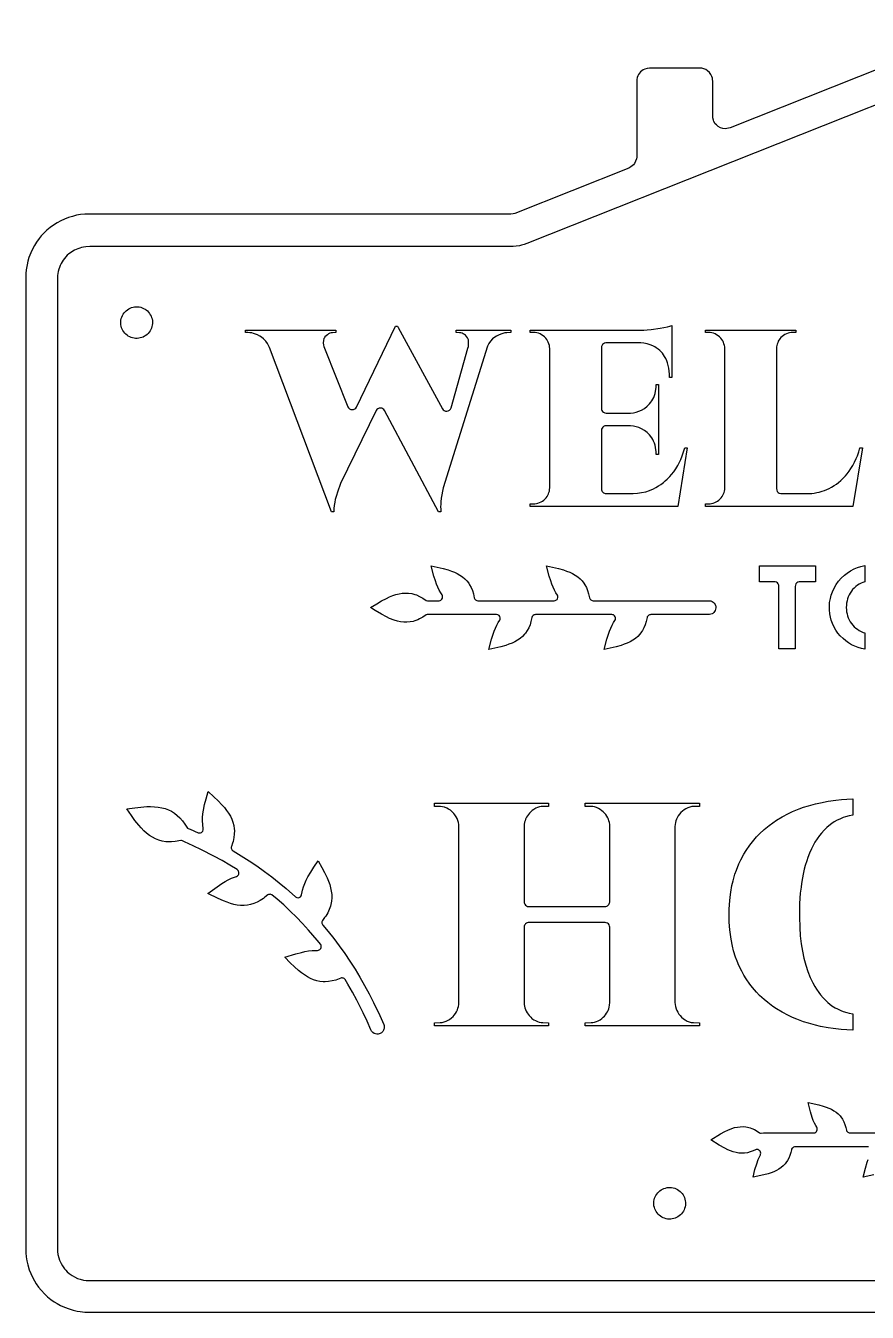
# Model space of a CAD drawing. Header units: millimetres. Extents: x 0 to 305, y 0 to 203.
# Drawn here: x 0 to 132.8, y 0 to 203.1 of the extents above; entities that cross this region are included whole.
import ezdxf

# ---------------------------------------------------------------- set-up
doc = ezdxf.new("R2010")
doc.units = ezdxf.units.MM
doc.layers.add('CUT', color=1, linetype='Continuous')
doc.layers.add('SCORE_OPTIONAL', color=5, linetype='Continuous')

msp = doc.modelspace()

# ---------------------------------------------------------------- linework, layer by layer
at = {"layer": 'CUT'}
for points in [[(151.65, 203.05), (111.14, 186.94), (110.89, 186.86), (110.64, 186.81), (110.38, 186.8), (109.99, 186.84), (109.62, 186.96), (109.28, 187.15), (108.98, 187.4), (108.81, 187.59), (108.6, 187.92), (108.5, 188.16), (108.42, 188.54), (108.4, 188.8), (108.4, 194.33), (108.39, 194.58), (108.35, 194.77), (108.28, 195.02), (108.11, 195.38), (107.88, 195.69), (107.59, 195.95), (107.31, 196.13), (107.01, 196.25), (106.69, 196.33), (106.42, 196.35), (98.42, 196.35), (98.04, 196.31), (97.67, 196.21), (97.43, 196.1), (97.21, 195.95), (97.01, 195.78), (96.83, 195.59), (96.69, 195.38), (96.57, 195.14), (96.48, 194.9), (96.41, 194.58), (96.4, 194.33), (96.4, 182.31), (96.36, 182.04), (96.24, 181.66), (96.05, 181.31), (95.89, 181.11), (95.7, 180.92), (95.49, 180.76), (95.14, 180.58), (77.15, 173.43), (76.91, 173.37), (76.53, 173.33), (10.04, 173.33), (9.3, 173.3), (8.65, 173.24), (8, 173.13), (7.36, 172.97), (6.74, 172.78), (6.13, 172.55), (5.53, 172.27), (4.96, 171.96), (4.38, 171.6), (3.87, 171.23), (3.35, 170.79), (2.87, 170.34), (2.45, 169.88), (2.12, 169.48), (1.71, 168.92), (1.37, 168.37), (1.05, 167.79), (0.78, 167.2), (0.51, 166.46), (0.33, 165.87), (0.2, 165.32), (0.08, 164.55), (0.02, 163.93), (0, 163.28), (0, 9.98), (0.02, 9.4), (0.08, 8.75), (0.18, 8.1), (0.32, 7.5), (0.56, 6.71), (0.78, 6.13), (1.05, 5.54), (1.37, 4.96), (1.66, 4.49), (2.04, 3.96), (2.43, 3.47), (2.99, 2.88), (3.44, 2.45), (3.95, 2.04), (4.51, 1.64), (4.96, 1.37), (5.5, 1.07), (6.13, 0.78), (6.83, 0.52), (7.49, 0.32), (8.1, 0.18), (8.61, 0.1), (9.3, 0.03), (10.04, 0), (294.76, 0)], [(132.96, 26.1), (121.39, 26.1), (121.28, 26.09), (121.16, 26.05), (121.03, 25.97), (120.94, 25.89), (120.85, 25.76), (120.81, 25.65), (120.72, 25.22), (120.58, 24.75), (120.4, 24.32), (120.19, 23.93), (119.95, 23.58), (119.81, 23.41), (119.51, 23.1), (119.19, 22.83), (118.84, 22.59), (118.46, 22.37), (118.05, 22.18), (117.61, 22.01), (117.17, 21.86), (116.47, 21.67), (114.77, 21.3), (115.07, 22.51), (115.34, 23.45), (115.58, 24.12), (115.76, 24.54), (115.92, 24.85), (115.96, 24.96), (115.97, 25.12), (115.95, 25.27), (115.88, 25.41), (115.78, 25.54), (115.69, 25.61), (115.55, 25.67), (115.43, 25.69), (115.28, 25.69), (115.16, 25.66), (114.76, 25.47), (114.31, 25.3), (113.87, 25.18), (113.42, 25.12), (113.2, 25.1), (112.77, 25.11), (112.53, 25.13), (112.08, 25.21), (111.65, 25.32), (111.2, 25.47), (110.76, 25.66), (110.31, 25.88), (109.41, 26.37), (108.08, 27.21), (109.64, 28.16), (110.3, 28.52), (110.76, 28.74), (111.42, 29), (111.86, 29.14), (112.31, 29.24), (112.75, 29.29), (113.2, 29.3), (113.64, 29.26), (113.88, 29.21), (114.31, 29.1), (114.55, 29.02), (114.99, 28.83), (115.43, 28.58), (115.8, 28.34), (115.92, 28.29), (116.04, 28.27), (116.41, 28.3), (124.28, 28.3), (124.4, 28.31), (124.51, 28.34), (124.67, 28.45), (124.75, 28.53), (124.82, 28.63), (124.88, 28.81), (124.88, 28.93), (124.86, 29.05), (124.81, 29.19), (124.65, 29.46), (124.44, 29.86), (124.26, 30.28), (124.1, 30.72), (123.81, 31.65), (123.45, 33.1), (125.15, 32.73), (125.85, 32.54), (126.29, 32.39), (126.73, 32.22), (127.14, 32.03), (127.52, 31.81), (127.87, 31.57), (128.19, 31.3), (128.49, 30.99), (128.63, 30.82), (128.87, 30.47), (129.08, 30.08), (129.26, 29.65), (129.4, 29.18), (129.49, 28.75), (129.53, 28.64), (129.6, 28.54), (129.71, 28.43), (129.81, 28.36), (129.92, 28.32), (130.07, 28.3), (144.5, 28.3)], [(133.83, 21.67), (132.13, 21.3), (132.49, 22.75), (132.78, 23.68), (132.94, 24.12)]]:
    msp.add_lwpolyline(points, dxfattribs=at)
for points in [[(19.98, 156.53), (20, 156.29), (19.99, 156.04), (19.97, 155.8), (19.92, 155.56), (19.84, 155.32), (19.74, 155.1), (19.63, 154.88), (19.49, 154.68), (19.33, 154.49), (19.15, 154.32), (18.96, 154.17), (18.75, 154.04), (18.54, 153.92), (18.31, 153.83), (18.07, 153.77), (17.83, 153.72), (17.59, 153.7), (17.34, 153.71), (17.1, 153.73), (16.86, 153.78), (16.62, 153.86), (16.4, 153.96), (16.18, 154.07), (15.98, 154.21), (15.79, 154.37), (15.62, 154.55), (15.47, 154.74), (15.34, 154.95), (15.22, 155.16), (15.13, 155.39), (15.07, 155.63), (15.02, 155.87), (15, 156.11), (15.01, 156.36), (15.03, 156.6), (15.08, 156.84), (15.16, 157.08), (15.26, 157.3), (15.37, 157.52), (15.51, 157.72), (15.67, 157.91), (15.85, 158.08), (16.04, 158.23), (16.25, 158.36), (16.46, 158.48), (16.69, 158.57), (16.93, 158.63), (17.17, 158.68), (17.41, 158.7), (17.66, 158.69), (17.9, 158.67), (18.14, 158.62), (18.38, 158.54), (18.6, 158.44), (18.82, 158.33), (19.02, 158.19), (19.21, 158.03), (19.38, 157.85), (19.53, 157.66), (19.66, 157.45), (19.78, 157.24), (19.87, 157.01), (19.93, 156.77)], [(34.68, 155.02), (48.95, 155.02), (48.95, 154.63), (48.38, 154.61), (48.18, 154.58), (47.99, 154.52), (47.79, 154.42), (47.59, 154.29), (47.39, 154.13), (47.22, 153.95), (47.13, 153.82), (47.05, 153.68), (46.96, 153.38), (46.93, 153.03), (46.98, 152.64), (47.04, 152.41), (47.13, 152.14), (50.83, 142.91), (50.93, 142.74), (51.11, 142.58), (51.3, 142.49), (51.53, 142.46), (51.73, 142.49), (51.91, 142.57), (52.06, 142.7), (52.18, 142.86), (58.32, 155.65), (58.68, 155.66), (58.77, 155.43), (65.76, 142.6), (65.88, 142.44), (66.04, 142.32), (66.22, 142.24), (66.42, 142.22), (66.66, 142.26), (66.84, 142.36), (67.01, 142.52), (67.12, 142.74), (69.77, 152.15), (69.84, 152.42), (69.88, 152.71), (69.89, 153.1), (69.84, 153.46), (69.72, 153.77), (69.54, 154.03), (69.39, 154.19), (69.22, 154.33), (69.04, 154.44), (68.85, 154.53), (68.66, 154.58), (68.47, 154.61), (67.91, 154.63), (67.91, 155.02), (76.57, 155.02), (76.57, 154.63), (75.91, 154.61), (75.59, 154.56), (75.3, 154.49), (74.94, 154.37), (74.58, 154.22), (74.26, 154.07), (74, 153.91), (73.64, 153.62), (73.34, 153.29), (73.06, 152.89), (72.84, 152.46), (65.89, 130.12), (65.57, 128.49), (65.51, 127.91), (65.48, 127.54), (65.47, 127.11), (65.48, 126.75), (65.52, 126.33), (65.12, 126.33), (56.62, 142.34), (56.5, 142.49), (56.35, 142.61), (56.17, 142.69), (55.98, 142.71), (55.79, 142.69), (55.57, 142.6), (55.42, 142.47), (55.3, 142.3), (49.68, 130.78), (49.19, 129.46), (49.02, 128.91), (48.85, 128.29), (48.76, 127.85), (48.67, 127.33), (48.62, 126.87), (48.59, 126.33), (48.23, 126.33), (38.46, 152.26), (38.37, 152.46), (38.13, 152.92), (37.87, 153.28), (37.54, 153.63), (37.21, 153.9), (36.94, 154.07), (36.58, 154.25), (36.28, 154.37), (35.94, 154.49), (35.65, 154.56), (35.34, 154.61), (35.07, 154.62), (34.68, 154.63)], [(79.62, 155.02), (97.55, 155.03), (98.08, 155.06), (98.69, 155.11), (100.09, 155.3), (101.26, 155.52), (101.65, 155.63), (101.96, 155.74), (101.96, 147.55), (101.56, 147.55), (101.56, 148.05), (101.53, 148.54), (101.48, 148.99), (101.39, 149.43), (101.28, 149.86), (101.17, 150.15), (101.01, 150.52), (100.81, 150.87), (100.47, 151.35), (100.23, 151.63), (100.04, 151.81), (99.78, 152.02), (99.5, 152.22), (99.27, 152.35), (98.96, 152.52), (98.51, 152.69), (98.04, 152.84), (97.52, 152.94), (97.06, 153), (91.51, 152.99), (91.32, 152.95), (91.14, 152.85), (91, 152.72), (90.9, 152.55), (90.85, 152.41), (90.83, 152.24), (90.83, 142.65), (90.85, 142.48), (90.92, 142.31), (91.03, 142.15), (91.15, 142.04), (91.36, 141.94), (91.57, 141.91), (95.15, 141.91), (95.41, 141.92), (95.92, 141.98), (96.31, 142.06), (96.75, 142.2), (97.18, 142.39), (97.62, 142.65), (98.08, 143), (98.44, 143.37), (98.65, 143.63), (98.8, 143.83), (98.97, 144.13), (99.09, 144.37), (99.22, 144.69), (99.32, 145.02), (99.39, 145.37), (99.43, 145.65), (99.45, 146.01), (99.46, 146.44), (99.85, 146.44), (99.85, 135.41), (99.84, 135.39), (99.46, 135.39), (99.45, 135.84), (99.43, 136.12), (99.38, 136.49), (99.3, 136.83), (99.2, 137.17), (99.07, 137.49), (98.95, 137.73), (98.77, 138.03), (98.42, 138.48), (98.06, 138.84), (97.61, 139.19), (97.18, 139.44), (96.76, 139.63), (96.31, 139.77), (95.92, 139.85), (95.41, 139.91), (95.15, 139.92), (91.57, 139.92), (91.37, 139.89), (91.19, 139.81), (91.06, 139.71), (90.94, 139.56), (90.86, 139.38), (90.83, 139.2), (90.83, 129.97), (90.85, 129.81), (90.9, 129.67), (90.97, 129.54), (91.06, 129.43), (91.18, 129.34), (91.31, 129.28), (91.45, 129.24), (91.59, 129.23), (95.85, 129.23), (96.53, 129.27), (97.18, 129.36), (97.82, 129.51), (98.44, 129.71), (99.04, 129.97), (99.4, 130.15), (99.85, 130.41), (100.19, 130.64), (100.61, 130.95), (100.92, 131.21), (101.23, 131.5), (101.61, 131.89), (101.89, 132.22), (102.25, 132.66), (102.58, 133.14), (102.88, 133.65), (103.16, 134.18), (103.36, 134.61), (103.6, 135.19), (103.8, 135.78), (103.99, 136.42), (104.38, 136.42), (102.87, 127.2), (79.62, 127.2), (79.62, 127.6), (80.35, 127.61), (80.58, 127.63), (80.83, 127.69), (81.09, 127.78), (81.33, 127.89), (81.53, 128.02), (81.76, 128.19), (81.95, 128.38), (82.11, 128.55), (82.26, 128.77), (82.38, 128.96), (82.49, 129.19), (82.56, 129.4), (82.62, 129.62), (82.66, 129.87), (82.68, 130.13), (82.68, 152.1), (82.67, 152.35), (82.62, 152.61), (82.55, 152.87), (82.46, 153.09), (82.34, 153.33), (82.2, 153.55), (82.05, 153.74), (81.86, 153.94), (81.63, 154.13), (81.4, 154.29), (81.15, 154.42), (80.9, 154.51), (80.64, 154.58), (80.37, 154.62), (79.62, 154.63)], [(107.25, 155.02), (121.52, 155.02), (121.52, 154.63), (120.78, 154.62), (120.52, 154.58), (120.29, 154.53), (120.03, 154.44), (119.8, 154.33), (119.56, 154.18), (119.35, 154), (119.17, 153.83), (119, 153.63), (118.75, 153.25), (118.65, 153.03), (118.57, 152.82), (118.51, 152.56), (118.47, 152.35), (118.46, 152.1), (118.46, 129.99), (118.49, 129.75), (118.59, 129.54), (118.73, 129.4), (118.9, 129.29), (119.13, 129.23), (123.61, 129.23), (124.02, 129.25), (124.42, 129.3), (124.81, 129.36), (125.2, 129.44), (125.68, 129.58), (126.05, 129.7), (126.42, 129.85), (126.78, 130.02), (127.14, 130.21), (127.58, 130.48), (127.92, 130.71), (128.25, 130.96), (128.64, 131.3), (128.95, 131.59), (129.33, 131.99), (129.6, 132.32), (129.95, 132.77), (130.21, 133.15), (130.51, 133.65), (130.79, 134.18), (131.04, 134.74), (131.22, 135.19), (131.43, 135.78), (131.61, 136.42), (132.01, 136.42), (130.5, 127.2), (107.25, 127.2), (107.25, 127.6), (107.98, 127.61), (108.21, 127.63), (108.46, 127.69), (108.72, 127.78), (108.96, 127.89), (109.16, 128.02), (109.38, 128.19), (109.57, 128.38), (109.73, 128.55), (109.89, 128.77), (110.01, 128.96), (110.11, 129.19), (110.19, 129.4), (110.25, 129.62), (110.29, 129.87), (110.31, 130.13), (110.31, 152.1), (110.29, 152.35), (110.25, 152.61), (110.17, 152.87), (110.09, 153.09), (109.97, 153.33), (109.82, 153.55), (109.67, 153.74), (109.48, 153.94), (109.25, 154.13), (109.02, 154.29), (108.78, 154.42), (108.52, 154.51), (108.27, 154.58), (108, 154.62), (107.25, 154.63)], [(54.42, 111.22), (55.41, 111.83), (56.16, 112.27), (56.9, 112.66), (57.4, 112.9), (57.91, 113.11), (58.41, 113.28), (58.91, 113.4), (59.41, 113.49), (59.91, 113.52), (60.4, 113.5), (60.9, 113.43), (61.39, 113.3), (61.65, 113.21), (62.15, 112.99), (62.65, 112.72), (63.2, 112.35), (63.39, 112.29), (63.51, 112.28), (63.79, 112.31), (65.22, 112.31), (65.38, 112.34), (65.52, 112.41), (65.66, 112.55), (65.75, 112.73), (65.78, 112.92), (65.76, 113.08), (65.7, 113.22), (65.48, 113.55), (65.24, 113.98), (65.03, 114.43), (64.83, 114.92), (64.65, 115.42), (64.42, 116.19), (63.99, 117.81), (65.89, 117.38), (66.66, 117.16), (67.16, 116.99), (67.64, 116.8), (68.1, 116.58), (68.52, 116.34), (68.91, 116.07), (69.27, 115.77), (69.6, 115.43), (69.9, 115.05), (70.04, 114.83), (70.27, 114.39), (70.47, 113.91), (70.63, 113.41), (70.76, 112.78), (70.8, 112.67), (70.86, 112.57), (70.96, 112.45), (71.09, 112.37), (71.2, 112.33), (71.35, 112.31), (83.37, 112.31), (83.53, 112.33), (83.64, 112.37), (83.74, 112.44), (83.83, 112.52), (83.89, 112.62), (83.96, 112.8), (83.97, 112.92), (83.96, 113.04), (83.9, 113.19), (83.67, 113.55), (83.43, 113.98), (83.21, 114.43), (83.01, 114.92), (82.84, 115.42), (82.6, 116.19), (82.18, 117.81), (84.07, 117.38), (84.85, 117.16), (85.34, 116.99), (85.83, 116.8), (86.28, 116.58), (86.71, 116.34), (87.1, 116.07), (87.46, 115.77), (87.79, 115.43), (88.08, 115.05), (88.22, 114.83), (88.46, 114.39), (88.66, 113.91), (88.82, 113.41), (88.95, 112.78), (88.99, 112.67), (89.04, 112.57), (89.15, 112.45), (89.28, 112.37), (89.38, 112.33), (89.54, 112.31), (107.89, 112.31), (108.09, 112.27), (108.3, 112.18), (108.48, 112.06), (108.63, 111.91), (108.76, 111.73), (108.83, 111.54), (108.87, 111.42), (108.89, 111.2), (108.86, 110.98), (108.8, 110.78), (108.69, 110.59), (108.57, 110.44), (108.41, 110.3), (108.29, 110.23), (108.11, 110.16), (107.89, 110.12), (98.63, 110.11), (98.51, 110.1), (98.4, 110.07), (98.3, 110.01), (98.21, 109.94), (98.14, 109.85), (98.08, 109.75), (98.04, 109.64), (97.91, 109.01), (97.75, 108.51), (97.55, 108.03), (97.32, 107.59), (97.18, 107.37), (96.88, 107), (96.56, 106.66), (96.2, 106.36), (95.8, 106.08), (95.38, 105.84), (94.92, 105.62), (94.44, 105.43), (93.94, 105.26), (93.17, 105.04), (91.27, 104.61), (91.7, 106.23), (91.93, 107), (92.11, 107.5), (92.31, 107.99), (92.52, 108.44), (92.76, 108.87), (92.98, 109.2), (93.04, 109.34), (93.06, 109.46), (93.06, 109.58), (93.01, 109.77), (92.89, 109.93), (92.73, 110.05), (92.62, 110.09), (92.46, 110.11), (80.44, 110.11), (80.33, 110.1), (80.22, 110.07), (80.08, 109.99), (79.97, 109.88), (79.91, 109.79), (79.86, 109.64), (79.72, 109.01), (79.57, 108.51), (79.37, 108.03), (79.12, 107.58), (78.86, 107.19), (78.7, 107), (78.37, 106.65), (78, 106.35), (77.62, 106.08), (77.19, 105.84), (76.74, 105.62), (76.25, 105.43), (75.75, 105.26), (74.98, 105.04), (73.09, 104.61), (73.51, 106.23), (73.74, 107), (73.92, 107.5), (74.12, 107.99), (74.33, 108.44), (74.57, 108.87), (74.81, 109.23), (74.86, 109.38), (74.88, 109.5), (74.87, 109.62), (74.8, 109.8), (74.68, 109.96), (74.58, 110.03), (74.47, 110.08), (74.28, 110.11), (63.79, 110.11), (63.46, 110.14), (63.34, 110.12), (63.2, 110.06), (62.65, 109.7), (62.15, 109.43), (61.89, 109.31), (61.4, 109.12), (61.14, 109.05), (60.64, 108.95), (60.15, 108.9), (59.66, 108.91), (59.16, 108.97), (58.64, 109.08), (58.15, 109.23), (57.41, 109.52), (56.9, 109.76), (56.15, 110.16), (55.16, 110.75)], [(115.79, 117.8), (124.62, 117.8), (124.62, 115.31), (122.19, 115.31), (122.05, 115.3), (121.83, 115.23), (121.67, 115.11), (121.54, 114.95), (121.45, 114.74), (121.43, 114.55), (121.43, 104.7), (118.85, 104.7), (118.85, 114.55), (118.83, 114.74), (118.74, 114.95), (118.61, 115.11), (118.45, 115.23), (118.23, 115.3), (118.09, 115.31), (115.79, 115.31)], [(126.82, 110.84), (126.81, 111.43), (126.85, 112), (126.96, 112.64), (127.1, 113.19), (127.29, 113.72), (127.57, 114.31), (127.89, 114.86), (128.27, 115.39), (128.69, 115.88), (129.17, 116.33), (129.6, 116.67), (130.14, 117.03), (130.71, 117.33), (131.24, 117.56), (131.78, 117.73), (132.41, 117.86), (132.41, 115.31), (132.09, 115.2), (131.81, 115.08), (131.51, 114.93), (131.23, 114.75), (130.97, 114.54), (130.72, 114.31), (130.48, 114.06), (130.28, 113.8), (130.09, 113.52), (129.93, 113.22), (129.79, 112.9), (129.68, 112.61), (129.59, 112.27), (129.53, 111.92), (129.49, 111.6), (129.48, 111.24), (129.49, 110.87), (129.53, 110.56), (129.59, 110.23), (129.68, 109.93), (129.79, 109.61), (129.94, 109.29), (130.1, 108.99), (130.29, 108.71), (130.51, 108.44), (130.74, 108.19), (130.96, 107.99), (131.23, 107.79), (131.51, 107.6), (131.81, 107.44), (132.12, 107.31), (132.41, 107.21), (132.41, 104.64), (131.87, 104.75), (131.33, 104.91), (130.8, 105.11), (130.3, 105.36), (129.83, 105.64), (129.38, 105.96), (128.96, 106.32), (128.51, 106.77), (128.16, 107.2), (127.84, 107.65), (127.52, 108.21), (127.29, 108.72), (127.1, 109.25), (126.98, 109.71), (126.88, 110.26)], [(15.95, 79.46), (17.22, 79.63), (18.17, 79.73), (19.1, 79.8), (19.71, 79.81), (20.31, 79.79), (20.89, 79.74), (21.45, 79.64), (21.99, 79.5), (22.51, 79.31), (23.01, 79.07), (23.48, 78.78), (23.92, 78.43), (24.34, 78.03), (24.74, 77.56), (25.11, 77.04), (25.41, 76.54), (25.55, 76.41), (25.65, 76.35), (25.93, 76.26), (27.21, 75.69), (27.36, 75.65), (27.56, 75.67), (27.71, 75.72), (27.84, 75.82), (27.93, 75.94), (28.01, 76.13), (28.02, 76.29), (27.92, 77.01), (27.89, 77.56), (27.91, 78.11), (27.97, 78.67), (28.06, 79.25), (28.23, 80.12), (28.45, 81.01), (28.77, 82.2), (29.68, 81.37), (30.34, 80.74), (30.96, 80.11), (31.34, 79.67), (31.7, 79.22), (32.01, 78.77), (32.29, 78.3), (32.52, 77.82), (32.7, 77.33), (32.83, 76.83), (32.9, 76.31), (32.92, 76.02), (32.91, 75.47), (32.84, 74.91), (32.72, 74.32), (32.64, 74.03), (32.46, 73.51), (32.44, 73.39), (32.44, 73.27), (32.46, 73.16), (32.51, 73.05), (32.58, 72.95), (32.73, 72.82), (33.99, 72.06), (35.26, 71.26), (36.47, 70.44), (37.68, 69.58), (38.84, 68.71), (39.98, 67.8), (41.11, 66.86), (42.56, 65.56), (42.66, 65.5), (42.77, 65.45), (42.97, 65.43), (43.16, 65.47), (43.33, 65.58), (43.46, 65.73), (43.52, 65.87), (43.6, 66.38), (43.66, 66.64), (43.82, 67.16), (44.02, 67.68), (44.25, 68.2), (44.52, 68.72), (44.97, 69.48), (45.46, 70.25), (46.15, 71.27), (46.74, 70.19), (47.16, 69.39), (47.54, 68.59), (47.76, 68.05), (47.96, 67.51), (48.11, 66.98), (48.22, 66.45), (48.28, 65.92), (48.29, 65.39), (48.25, 64.88), (48.16, 64.36), (48.08, 64.09), (47.89, 63.57), (47.65, 63.05), (47.34, 62.54), (47.16, 62.29), (46.83, 61.85), (46.77, 61.75), (46.73, 61.64), (46.72, 61.52), (46.72, 61.4), (46.76, 61.29), (46.86, 61.12), (47.7, 60.12), (48.61, 58.98), (49.48, 57.83), (50.35, 56.63), (51.16, 55.42), (51.96, 54.17), (52.74, 52.9), (53.48, 51.6), (54.2, 50.28), (54.89, 48.91), (55.87, 46.85), (56.49, 45.42), (56.55, 45.24), (56.57, 45.12), (56.58, 45), (56.56, 44.81), (56.53, 44.68), (56.46, 44.5), (56.33, 44.3), (56.12, 44.1), (55.9, 43.98), (55.61, 43.9), (55.39, 43.9), (55.19, 43.93), (54.97, 44.02), (54.78, 44.14), (54.58, 44.36), (54.47, 44.57), (53.87, 45.93), (53.24, 47.28), (52.26, 49.25), (51.56, 50.53), (50.85, 51.78), (50.4, 52.52), (50.26, 52.66), (50.16, 52.72), (50.05, 52.75), (49.94, 52.77), (49.82, 52.77), (49.71, 52.74), (49.21, 52.54), (48.92, 52.44), (48.34, 52.29), (47.78, 52.2), (47.23, 52.16), (46.94, 52.17), (46.42, 52.22), (45.92, 52.32), (45.41, 52.48), (44.92, 52.69), (44.44, 52.94), (43.98, 53.24), (43.51, 53.57), (43.06, 53.94), (42.4, 54.52), (41.74, 55.16), (40.87, 56.03), (42.63, 56.57), (43.49, 56.8), (44.06, 56.93), (44.63, 57.03), (45.18, 57.09), (45.73, 57.12), (46.05, 57.12), (46.2, 57.14), (46.31, 57.18), (46.41, 57.24), (46.54, 57.39), (46.62, 57.57), (46.64, 57.68), (46.64, 57.8), (46.59, 57.95), (46.54, 58.06), (45.99, 58.74), (44.63, 60.32), (43.69, 61.35), (42.72, 62.35), (41.73, 63.33), (40.71, 64.28), (39.67, 65.19), (38.85, 65.88), (38.67, 65.95), (38.56, 65.97), (38.44, 65.96), (38.29, 65.92), (38.19, 65.86), (37.75, 65.49), (37.5, 65.3), (37.01, 64.97), (36.5, 64.7), (36, 64.49), (35.48, 64.34), (34.97, 64.24), (34.44, 64.2), (33.9, 64.21), (33.38, 64.27), (32.84, 64.38), (32.3, 64.52), (31.76, 64.71), (31.2, 64.92), (30.38, 65.28), (28.73, 66.08), (30.21, 67.16), (30.95, 67.66), (31.45, 67.97), (31.96, 68.25), (32.46, 68.49), (32.96, 68.69), (33.26, 68.79), (33.4, 68.86), (33.48, 68.94), (33.56, 69.03), (33.61, 69.14), (33.64, 69.25), (33.65, 69.37), (33.63, 69.48), (33.59, 69.59), (33.53, 69.7), (33.46, 69.78), (33.36, 69.86), (32.22, 70.56), (30.98, 71.29), (29.7, 71.99), (27.75, 73), (26.41, 73.63), (25.04, 74.24), (24.75, 74.4), (24.6, 74.44), (24.48, 74.44), (23.6, 74.28), (22.98, 74.23), (22.38, 74.24), (22.08, 74.26), (21.53, 74.35), (20.99, 74.5), (20.48, 74.7), (19.99, 74.96), (19.52, 75.26), (19.07, 75.61), (18.64, 76), (18.22, 76.44), (17.82, 76.89), (17.24, 77.63), (16.68, 78.4)], [(64.48, 80.35), (82.51, 80.35), (82.51, 79.85), (81.59, 79.84), (81.32, 79.81), (81.05, 79.75), (80.74, 79.65), (80.47, 79.54), (80.18, 79.37), (79.9, 79.17), (79.69, 78.99), (79.49, 78.78), (79.31, 78.57), (79.15, 78.35), (79.02, 78.12), (78.88, 77.83), (78.79, 77.58), (78.72, 77.33), (78.66, 76.97), (78.64, 76.66), (78.64, 64.79), (78.66, 64.61), (78.73, 64.42), (78.85, 64.26), (79, 64.14), (79.18, 64.06), (79.38, 64.03), (91.39, 64.03), (91.53, 64.04), (91.67, 64.08), (91.8, 64.15), (91.91, 64.24), (92.01, 64.35), (92.08, 64.48), (92.13, 64.62), (92.15, 64.75), (92.15, 76.68), (92.14, 76.97), (92.09, 77.31), (92.03, 77.58), (91.94, 77.82), (91.83, 78.06), (91.7, 78.3), (91.51, 78.56), (91.34, 78.77), (91.13, 78.98), (90.92, 79.16), (90.63, 79.37), (90.38, 79.51), (90.07, 79.65), (89.75, 79.75), (89.48, 79.8), (89.2, 79.84), (88.28, 79.85), (88.28, 80.35), (106.31, 80.35), (106.31, 79.85), (105.39, 79.84), (105.1, 79.8), (104.78, 79.73), (104.45, 79.62), (104.15, 79.47), (103.9, 79.32), (103.61, 79.1), (103.37, 78.86), (103.17, 78.64), (102.97, 78.37), (102.82, 78.13), (102.68, 77.83), (102.59, 77.58), (102.52, 77.3), (102.47, 76.97), (102.44, 76.66), (102.44, 48.89), (102.47, 48.58), (102.52, 48.24), (102.61, 47.91), (102.72, 47.64), (102.87, 47.34), (103.06, 47.06), (103.24, 46.82), (103.48, 46.57), (103.77, 46.33), (104.06, 46.13), (104.37, 45.97), (104.7, 45.84), (105.02, 45.76), (105.37, 45.71), (106.31, 45.7), (106.31, 45.2), (88.28, 45.2), (88.28, 45.7), (89.2, 45.71), (89.47, 45.74), (89.74, 45.8), (90.06, 45.9), (90.33, 46.01), (90.63, 46.18), (90.9, 46.38), (91.12, 46.56), (91.32, 46.76), (91.5, 46.97), (91.66, 47.19), (91.79, 47.41), (91.91, 47.65), (92, 47.89), (92.07, 48.14), (92.13, 48.49), (92.15, 48.87), (92.15, 60.76), (92.13, 60.94), (92.06, 61.13), (91.94, 61.29), (91.79, 61.41), (91.61, 61.49), (91.41, 61.52), (79.4, 61.52), (79.26, 61.51), (79.12, 61.47), (78.99, 61.4), (78.87, 61.31), (78.78, 61.2), (78.71, 61.07), (78.66, 60.94), (78.64, 60.8), (78.64, 48.89), (78.66, 48.6), (78.7, 48.33), (78.77, 48.06), (78.85, 47.8), (78.98, 47.51), (79.11, 47.27), (79.27, 47.04), (79.44, 46.82), (79.68, 46.58), (79.88, 46.39), (80.17, 46.18), (80.42, 46.04), (80.73, 45.9), (81.04, 45.8), (81.31, 45.75), (81.59, 45.71), (82.51, 45.7), (82.51, 45.2), (64.48, 45.2), (64.48, 45.7), (65.4, 45.71), (65.69, 45.75), (66.01, 45.82), (66.34, 45.93), (66.64, 46.08), (66.89, 46.23), (67.17, 46.45), (67.42, 46.69), (67.62, 46.91), (67.82, 47.18), (67.96, 47.42), (68.11, 47.72), (68.2, 47.98), (68.27, 48.25), (68.32, 48.58), (68.35, 48.89), (68.35, 76.66), (68.32, 76.97), (68.27, 77.31), (68.18, 77.64), (68.07, 77.91), (67.92, 78.21), (67.73, 78.49), (67.55, 78.73), (67.3, 78.98), (67.02, 79.23), (66.73, 79.42), (66.42, 79.58), (66.09, 79.71), (65.77, 79.79), (65.42, 79.84), (64.48, 79.85)], [(128.7, 80.92), (129.57, 80.98), (130.52, 81.03), (130.52, 78.45), (129.93, 78.35), (129.37, 78.2), (128.96, 78.07), (128.44, 77.85), (128.05, 77.67), (127.55, 77.38), (127.2, 77.15), (126.73, 76.8), (126.41, 76.51), (125.96, 76.08), (125.55, 75.62), (125.27, 75.27), (124.89, 74.74), (124.53, 74.18), (124.29, 73.76), (123.97, 73.13), (123.68, 72.47), (123.4, 71.76), (123.23, 71.25), (123, 70.5), (122.85, 69.95), (122.67, 69.14), (122.55, 68.56), (122.41, 67.69), (122.33, 67.07), (122.22, 66.14), (122.11, 64.5), (122.08, 63.48), (122.08, 62.43), (122.13, 60.72), (122.22, 59.41), (122.37, 58.17), (122.55, 56.99), (122.79, 55.87), (123.07, 54.8), (123.4, 53.8), (123.77, 52.86), (124.19, 51.99), (124.52, 51.39), (124.77, 50.99), (125.14, 50.45), (125.41, 50.1), (125.82, 49.62), (126.12, 49.31), (126.56, 48.9), (126.89, 48.63), (127.22, 48.38), (127.71, 48.07), (128.08, 47.87), (128.6, 47.63), (128.99, 47.47), (129.54, 47.3), (129.95, 47.2), (130.52, 47.1), (130.52, 44.52), (129.56, 44.57), (128.69, 44.63), (127.42, 44.78), (126.59, 44.9), (125.4, 45.12), (124.62, 45.3), (123.49, 45.61), (122.75, 45.85), (121.69, 46.24), (121.01, 46.53), (120.34, 46.84), (119.38, 47.34), (118.48, 47.89), (117.89, 48.28), (117.07, 48.9), (116.54, 49.34), (115.8, 50.02), (115.33, 50.51), (114.67, 51.27), (114.25, 51.81), (113.68, 52.64), (113.31, 53.23), (112.98, 53.83), (112.53, 54.75), (112.26, 55.4), (112.02, 56.06), (111.7, 57.07), (111.52, 57.79), (111.3, 58.87), (111.18, 59.61), (111.09, 60.38), (111.01, 61.56), (110.98, 62.37), (110.99, 63.58), (111.03, 64.38), (111.14, 65.53), (111.24, 66.29), (111.44, 67.38), (111.61, 68.1), (111.9, 69.12), (112.14, 69.8), (112.53, 70.76), (112.83, 71.39), (113.31, 72.3), (113.68, 72.89), (114.25, 73.72), (114.67, 74.26), (115.33, 75.02), (115.8, 75.52), (116.54, 76.21), (117.33, 76.85), (117.89, 77.27), (118.48, 77.66), (119.38, 78.21), (120.34, 78.71), (121.01, 79.02), (122.04, 79.45), (122.75, 79.7), (123.49, 79.94), (124.62, 80.25), (125.4, 80.43), (126.6, 80.65), (127.84, 80.83)], [(104.07, 17.61), (104.09, 17.37), (104.1, 17.12), (104.08, 16.88), (104.04, 16.64), (103.97, 16.4), (103.88, 16.17), (103.77, 15.95), (103.63, 15.75), (103.48, 15.56), (103.31, 15.38), (103.13, 15.22), (102.92, 15.08), (102.71, 14.96), (102.49, 14.86), (102.25, 14.79), (102.01, 14.73), (101.77, 14.71), (101.52, 14.7), (101.28, 14.72), (101.04, 14.76), (100.8, 14.83), (100.57, 14.92), (100.35, 15.03), (100.15, 15.17), (99.96, 15.32), (99.78, 15.49), (99.62, 15.67), (99.48, 15.88), (99.36, 16.09), (99.26, 16.31), (99.19, 16.55), (99.13, 16.79), (99.11, 17.03), (99.1, 17.28), (99.12, 17.52), (99.16, 17.76), (99.23, 18), (99.32, 18.23), (99.43, 18.45), (99.57, 18.65), (99.72, 18.84), (99.89, 19.02), (100.07, 19.18), (100.28, 19.32), (100.49, 19.44), (100.71, 19.54), (100.95, 19.61), (101.19, 19.67), (101.43, 19.69), (101.68, 19.7), (101.92, 19.68), (102.16, 19.64), (102.4, 19.57), (102.63, 19.48), (102.85, 19.37), (103.05, 19.23), (103.24, 19.08), (103.42, 18.91), (103.58, 18.73), (103.72, 18.52), (103.84, 18.31), (103.94, 18.09), (104.01, 17.85)]]:
    msp.add_lwpolyline(points, close=True, dxfattribs=at)
at = {"layer": 'SCORE_OPTIONAL'}
msp.add_lwpolyline([(151.11, 197.31), (79.07, 168.68), (78.65, 168.53), (78.23, 168.41), (77.9, 168.33), (77.36, 168.25), (76.92, 168.21), (76.58, 168.2), (10.14, 168.2), (9.47, 168.17), (9.14, 168.12), (8.82, 168.05), (8.51, 167.97), (8.2, 167.86), (7.69, 167.63), (7.41, 167.47), (7.06, 167.23), (6.8, 167.03), (6.55, 166.82), (6.32, 166.58), (6.11, 166.33), (5.91, 166.07), (5.74, 165.8), (5.57, 165.52), (5.43, 165.22), (5.31, 164.92), (5.21, 164.61), (5.13, 164.29), (5.07, 163.97), (5.03, 163.65), (5, 163.18), (5, 10.14), (5.02, 9.57), (5.08, 9.14), (5.21, 8.6), (5.34, 8.2), (5.57, 7.69), (5.78, 7.33), (6.11, 6.87), (6.32, 6.63), (6.55, 6.39), (6.87, 6.11), (7.32, 5.79), (7.68, 5.57), (8.19, 5.34), (8.59, 5.21), (9.13, 5.08), (9.55, 5.03), (10.14, 5), (294.66, 5)], dxfattribs=at)

doc.saveas('drawing.dxf')
